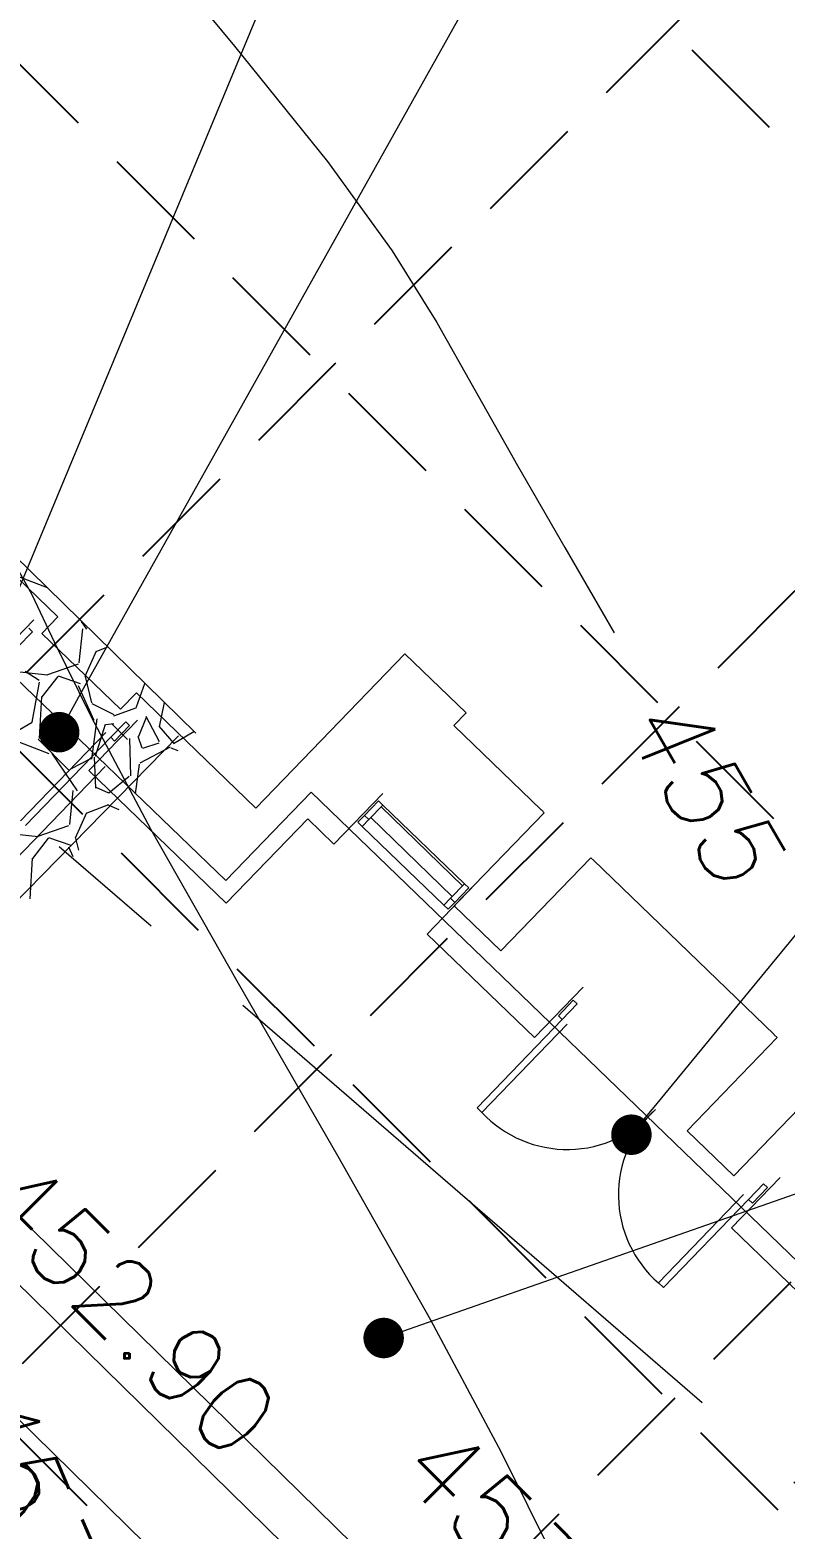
# Model space of a CAD drawing. Header units: inches. Extents: x 4334 to 5439, y 4649 to 5754.
# Drawn here: x 4823.98 to 4847.3, y 5091.76 to 5138.05 of the extents above; entities that cross this region are included whole.
import ezdxf
from ezdxf.enums import TextEntityAlignment as Align

# ---------------------------------------------------------------- set-up
doc = ezdxf.new("R2010")
doc.units = ezdxf.units.IN
doc.header["$LTSCALE"] = 30
doc.header["$MEASUREMENT"] = 0
for name, pattern in [('DIVIDE2', [0.625, 0.25, -0.125, 0, -0.125, 0, -0.125]), ('HIDDEN', [0.375, 0.25, -0.125]), ('PHANTOM2', [1.25, 0.625, -0.125, 0.125, -0.125, 0.125, -0.125])]:
    doc.linetypes.add(name, pattern=pattern)
for name, color, linetype in [('0s-paving', 1, 'Continuous'), ('BLDG', 10, 'Continuous'), ('BNDY RWC', 4, 'PHANTOM2'), ('CP STAB ENT', 7, 'Continuous'), ('DA LINE', 211, 'DIVIDE2'), ('EC', 15, 'Continuous'), ('GRID', 254, 'HIDDEN'), ('PC', 15, 'Continuous'), ('SW_PIPE', 30, 'Continuous')]:
    doc.layers.add(name, color=color, linetype=linetype)
doc.styles.add('C80', font='SIMPLEX.shx', dxfattribs={"height": 0.04})

# ---------------------------------------------------------------- blocks, each defined once
blk = doc.blocks.new('_Dot')
at = {"color": 0, "linetype": 'ByBlock', "lineweight": -2}
blk.add_line((-0.5, 0), (-1, 0), dxfattribs=at)
at = {"color": 0, "linetype": 'ByBlock', "const_width": 0.5}
blk.add_lwpolyline([(-0.25, 0, 1), (0.25, 0, 1)], format="xyb", close=True, dxfattribs=at)

msp = doc.modelspace()

# ---------------------------------------------------------------- linework, layer by layer
at = {"layer": '0s-paving', "color": 7, "lineweight": 0}
for p, q in [((4814.994, 5103.596), (4826.303, 5115.312)), ((4838.579, 5080.511), (4814.994, 5103.596))]:
    msp.add_line(p, q, dxfattribs=at)
at = {"layer": 'BLDG', "color": 7, "lineweight": 0}
for p, q in [((4824.84, 5119.93), (4821.153, 5123.49)), ((4822.591, 5118.279), (4824.095, 5119.838)), ((4824.348, 5119.42), (4824.84, 5119.93)), ((4824.84, 5119.93), (4824.84, 5119.93)), ((4824.84, 5119.93), (4824.84, 5119.93)), ((4824.058, 5119.469), (4823.595, 5118.99)), ((4823.938, 5119.585), (4824.058, 5119.469)), ((4826.776, 5117.076), (4824.348, 5119.42)), ((4835.557, 5118.793), (4830.956, 5114.026)), ((4837.446, 5116.97), (4835.557, 5118.793)), ((4827.268, 5117.586), (4826.776, 5117.076)), ((4827.898, 5116.978), (4827.268, 5117.586)), ((4826.776, 5117.076), (4826.776, 5117.076)), ((4825.798, 5115.183), (4827.303, 5116.742)), ((4826.936, 5116.691), (4826.472, 5116.212)), ((4826.592, 5116.096), (4827.055, 5116.575)), ((4827.055, 5116.575), (4826.936, 5116.691)), ((4830.956, 5114.026), (4827.898, 5116.978)), ((4837.069, 5116.579), (4837.446, 5116.97)), ((4839.767, 5113.975), (4837.069, 5116.579)), ((4826.321, 5116.358), (4823.689, 5113.631)), ((4823.841, 5113.485), (4826.472, 5116.212)), ((4826.472, 5116.212), (4826.592, 5116.096)), ((4825.798, 5115.183), (4830.04, 5111.088)), ((4834.872, 5114.474), (4833.367, 5112.915)), ((4834.107, 5113.591), (4834.309, 5113.801)), ((4834.309, 5113.801), (4834.743, 5114.25)), ((4834.444, 5113.67), (4834.309, 5113.801)), ((4834.309, 5113.801), (4834.444, 5113.67)), ((4834.878, 5114.12), (4834.444, 5113.67)), ((4834.743, 5114.25), (4834.878, 5114.12)), ((4834.82, 5114.06), (4837.338, 5111.629)), ((4834.878, 5114.12), (4837.396, 5111.689)), ((4839.862, 5113.883), (4837.083, 5111.005)), ((4839.862, 5113.883), (4839.772, 5113.97)), ((4830.04, 5111.088), (4832.558, 5113.696)), ((4832.558, 5113.696), (4833.367, 5112.915)), ((4834.241, 5113.461), (4834.107, 5113.591)), ((4834.444, 5113.67), (4834.241, 5113.461)), ((4834.241, 5113.461), (4836.76, 5111.03)), ((4834.502, 5113.73), (4837.02, 5111.3)), ((4838.522, 5109.616), (4841.301, 5112.494)), ((4841.3, 5112.494), (4841.39, 5112.407)), ((4846.962, 5107.03), (4841.386, 5112.413)), ((4837.75, 5111.695), (4836.245, 5110.137)), ((4837.396, 5111.689), (4836.962, 5111.24)), ((4837.097, 5111.109), (4837.531, 5111.559)), ((4837.531, 5111.559), (4837.396, 5111.689)), ((4836.962, 5111.24), (4836.76, 5111.03)), ((4836.76, 5111.03), (4836.894, 5110.9)), ((4836.894, 5110.9), (4837.097, 5111.109)), ((4836.962, 5111.24), (4837.097, 5111.109)), ((4837.097, 5111.109), (4836.962, 5111.24)), ((4837.083, 5111.005), (4838.522, 5109.616)), ((4836.245, 5110.137), (4839.557, 5106.939)), ((4839.557, 5106.939), (4841.062, 5108.498)), ((4840.297, 5107.615), (4840.76, 5108.095)), ((4840.88, 5107.979), (4840.417, 5107.499)), ((4840.76, 5108.095), (4840.88, 5107.979)), ((4837.785, 5104.773), (4840.417, 5107.499)), ((4840.568, 5107.353), (4837.936, 5104.627)), ((4840.417, 5107.499), (4840.297, 5107.615)), ((4847.056, 5106.938), (4844.278, 5104.06)), ((4847.056, 5106.939), (4846.966, 5107.025)), ((4845.717, 5102.671), (4848.495, 5105.549)), ((4837.785, 5104.773), (4837.936, 5104.627)), ((4844.278, 5104.06), (4845.717, 5102.671)), ((4845.643, 5101.064), (4847.148, 5102.623)), ((4846.635, 5102.423), (4846.172, 5101.943)), ((4846.292, 5101.827), (4846.755, 5102.307)), ((4846.755, 5102.307), (4846.635, 5102.423)), ((4846.021, 5102.089), (4843.389, 5099.363)), ((4843.54, 5099.217), (4846.172, 5101.943)), ((4846.172, 5101.943), (4846.292, 5101.827)), ((4845.643, 5101.064), (4852.268, 5094.669)), ((4843.54, 5099.217), (4843.389, 5099.363))]:
    msp.add_line(p, q, dxfattribs=at)
for centre, start, end in [((4840.573, 5107.098), 223.1474, 318.8721), ((4845.766, 5102.085), 133.1473, 228.8721)]:
    msp.add_arc(centre, 3.614, start, end, dxfattribs=at)
at = {"layer": 'BNDY RWC', "color": 7, "lineweight": 0}
msp.add_line((4901.474, 5046.611), (4805.549, 5129.542), dxfattribs=at)
at = {"layer": 'CP STAB ENT', "color": 4, "lineweight": 0}
for p, q in [((4829.097, 5116.335), (4815.974, 5129.204)), ((4824.521, 5120.822), (4823.639, 5121.163)), ((4825.5, 5118.514), (4825.612, 5119.559)), ((4825.738, 5119.549), (4825.574, 5119.789)), ((4826.042, 5118.866), (4826.38, 5118.999)), ((4824.5, 5118.139), (4825.472, 5118.482)), ((4825.682, 5118.095), (4826.029, 5118.876)), ((4823.476, 5118.253), (4824.521, 5118.142)), ((4824.264, 5117.965), (4823.83, 5118.241)), ((4824.358, 5117.464), (4824.845, 5118.086)), ((4824.845, 5118.108), (4825.532, 5117.867)), ((4825.893, 5117.274), (4825.691, 5118.087)), ((4824.048, 5116.678), (4824.271, 5117.917)), ((4825.462, 5117.815), (4825.949, 5116.735)), ((4827.272, 5117.155), (4827.53, 5117.872)), ((4824.273, 5116.169), (4824.349, 5117.467)), ((4826.578, 5116.906), (4825.897, 5117.247)), ((4826.564, 5116.872), (4827.28, 5117.13)), ((4828.124, 5117.289), (4827.964, 5116.532)), ((4823.424, 5116.319), (4824.047, 5116.683)), ((4826.048, 5116.779), (4825.875, 5115.537)), ((4826.303, 5116.605), (4825.994, 5115.622)), ((4826.57, 5116.631), (4826.318, 5116.596)), ((4826.517, 5116.617), (4826.989, 5116.139)), ((4827.563, 5116.826), (4827.328, 5116.239)), ((4827.976, 5116.074), (4827.571, 5116.849)), ((4828.564, 5116.252), (4805.399, 5092.631)), ((4824.568, 5115.699), (4823.344, 5116.172)), ((4825.18, 5115.194), (4824.235, 5116.151)), ((4827.051, 5116.176), (4827.083, 5115.022)), ((4827.307, 5116.247), (4827.436, 5115.889)), ((4827.957, 5116.55), (4828.426, 5116.022)), ((4828.416, 5116.024), (4829.038, 5116.388)), ((4829.039, 5116.383), (4829.04, 5116.39)), ((4825.443, 5114.558), (4824.659, 5115.706)), ((4828.306, 5115.908), (4827.375, 5115.412)), ((4827.462, 5115.873), (4827.973, 5116.043)), ((4828.554, 5115.792), (4828.335, 5115.877)), ((4825.847, 5115.543), (4825.228, 5115.229)), ((4825.958, 5115.594), (4826.002, 5114.64)), ((4827.355, 5115.382), (4827.223, 5114.46)), ((4827.046, 5114.997), (4826.415, 5114.484)), ((4825.205, 5113.523), (4825.317, 5114.568)), ((4826.416, 5114.487), (4826.026, 5114.66)), ((4825.387, 5113.104), (4825.734, 5113.885)), ((4825.747, 5113.875), (4826.414, 5114.136)), ((4826.734, 5113.971), (4826.377, 5114.123)), ((4824.205, 5113.147), (4825.177, 5113.491)), ((4823.181, 5113.262), (4824.226, 5113.15)), ((4824.062, 5112.472), (4824.55, 5113.095)), ((4824.55, 5113.117), (4825.237, 5112.876)), ((4825.488, 5112.726), (4825.396, 5113.096)), ((4823.98, 5111.218), (4824.054, 5112.476)), ((4825.167, 5112.824), (4825.297, 5112.535))]:
    msp.add_line(p, q, dxfattribs=at)
at = {"layer": 'DA LINE', "color": 7, "linetype": 'Continuous', "lineweight": 0}
for p, q in [((4830.032, 5111.791), (4803.818, 5137.018)), ((4832.665, 5114.519), (4830.032, 5111.791)), ((4935.723, 5015.031), (4832.665, 5114.519))]:
    msp.add_line(p, q, dxfattribs=at)
at = {"layer": 'EC', "color": 43, "lineweight": 0, "flags": 128}
for points in [[(4819.686, 5162.144), (4819.529, 5161.689), (4819.261, 5160.884), (4818.913, 5159.823), (4818.541, 5158.651), (4818.191, 5157.507), (4817.889, 5156.496), (4817.656, 5155.717), (4817.536, 5155.182), (4817.681, 5154.57), (4818.266, 5153.474), (4819.444, 5151.571), (4821.28, 5148.875), (4823.814, 5145.48), (4826.982, 5141.554), (4830.298, 5137.549), (4833.168, 5133.987), (4835.168, 5131.233), (4836.548, 5129.02), (4837.726, 5126.921), (4839.038, 5124.6), (4840.494, 5122.071), (4842.022, 5119.438)], [(4823.536, 5121.524), (4824.031, 5120.624), (4824.728, 5119.16), (4825.863, 5116.844), (4827.712, 5113.366), (4830.404, 5108.615), (4833.483, 5103.275), (4836.345, 5098.225), (4838.533, 5094.134), (4840.174, 5090.823)]]:
    msp.add_lwpolyline(points, dxfattribs=at)
at = {"layer": 'GRID', "color": 253, "linetype": 'HIDDEN', "ltscale": 0.45}
for p, q in [((4504.35, 5477.513), (5161.959, 4819.903)), ((4493.743, 5466.906), (5151.352, 4809.297)), ((4483.136, 5456.3), (5140.746, 4798.69)), ((4472.53, 5445.693), (5130.139, 4788.084)), ((5098.319, 5392.66), (4727.041, 5021.382)), ((5108.926, 5382.053), (4737.648, 5010.775)), ((5119.532, 5371.447), (4748.255, 5000.169))]:
    msp.add_line(p, q, dxfattribs=at)
at = {"layer": 'PC', "color": 43, "lineweight": 0}
for points in [[(4825.491, 5117.46), (4840.455, 5144.191), (4839.028, 5145.619)], [(4825.491, 5117.46), (4840.455, 5144.191), (4839.028, 5145.619)], [(4820.976, 5114.427), (4832.533, 5142.194), (4831.105, 5143.621)], [(4820.976, 5114.427), (4832.533, 5142.194), (4831.105, 5143.621)], [(4843.348, 5104.906), (4857.79, 5122.473), (4858.635, 5121.7)], [(4843.348, 5104.906), (4857.79, 5122.473), (4858.635, 5121.7)], [(4836.081, 5098.075), (4871.879, 5110.599), (4872.585, 5109.863)], [(4836.081, 5098.075), (4871.879, 5110.599), (4872.585, 5109.863)]]:
    msp.add_lwpolyline(points, dxfattribs=at)
at = {"layer": 'SW_PIPE', "color": 5, "lineweight": 0}
for p, q in [((4838.758, 5086.584), (4812.065, 5112.755)), ((4838.758, 5086.584), (4812.065, 5112.755)), ((4838.758, 5086.584), (4812.065, 5112.755)), ((4952.455, 4973.005), (4811.015, 5111.684)), ((4952.455, 4973.005), (4811.015, 5111.684)), ((4952.455, 4973.005), (4811.015, 5111.684))]:
    msp.add_line(p, q, dxfattribs=at)

# ---------------------------------------------------------------- block references
at = {"layer": 'PC', "color": 43, "lineweight": 0, "xscale": 1.25, "yscale": 1.25, "zscale": 1.25}
for p, rotation in [((4824.88, 5116.369), 240.7596225038321), ((4824.88, 5116.369), 240.7596225038321), ((4842.554, 5103.94), 230.5747178236939), ((4842.554, 5103.94), 230.5747178236939), ((4834.902, 5097.662), 199.2826104131572), ((4834.902, 5097.662), 199.2826104131572)]:
    msp.add_blockref('_Dot', p, dxfattribs=dict(at, rotation=rotation))

# ---------------------------------------------------------------- texts
at = {"layer": 'EC', "color": 43, "lineweight": 0, "style": 'C80', "oblique": 8}
for s, rotation, p in [('455', 299.873, (4844.801, 5114.638)), ('453', 293.4102, (4823.742, 5093.31))]:
    msp.add_text(s, height=2.4, rotation=rotation, dxfattribs=at).set_placement(p, align=Align.MIDDLE_CENTER)
at = {"layer": 'PC', "color": 43, "lineweight": 0, "style": 'C80'}
for s, p in [('452.90', (4822.167, 5101.759)), ('452.90', (4822.167, 5101.759)), ('452.30', (4815.043, 5099.127)), ('452.30', (4815.043, 5099.127)), ('453.80', (4835.205, 5093.529)), ('453.80', (4835.205, 5093.529))]:
    msp.add_text(s, height=2.4, rotation=315, dxfattribs=at).set_placement(p)

doc.saveas('drawing.dxf')
